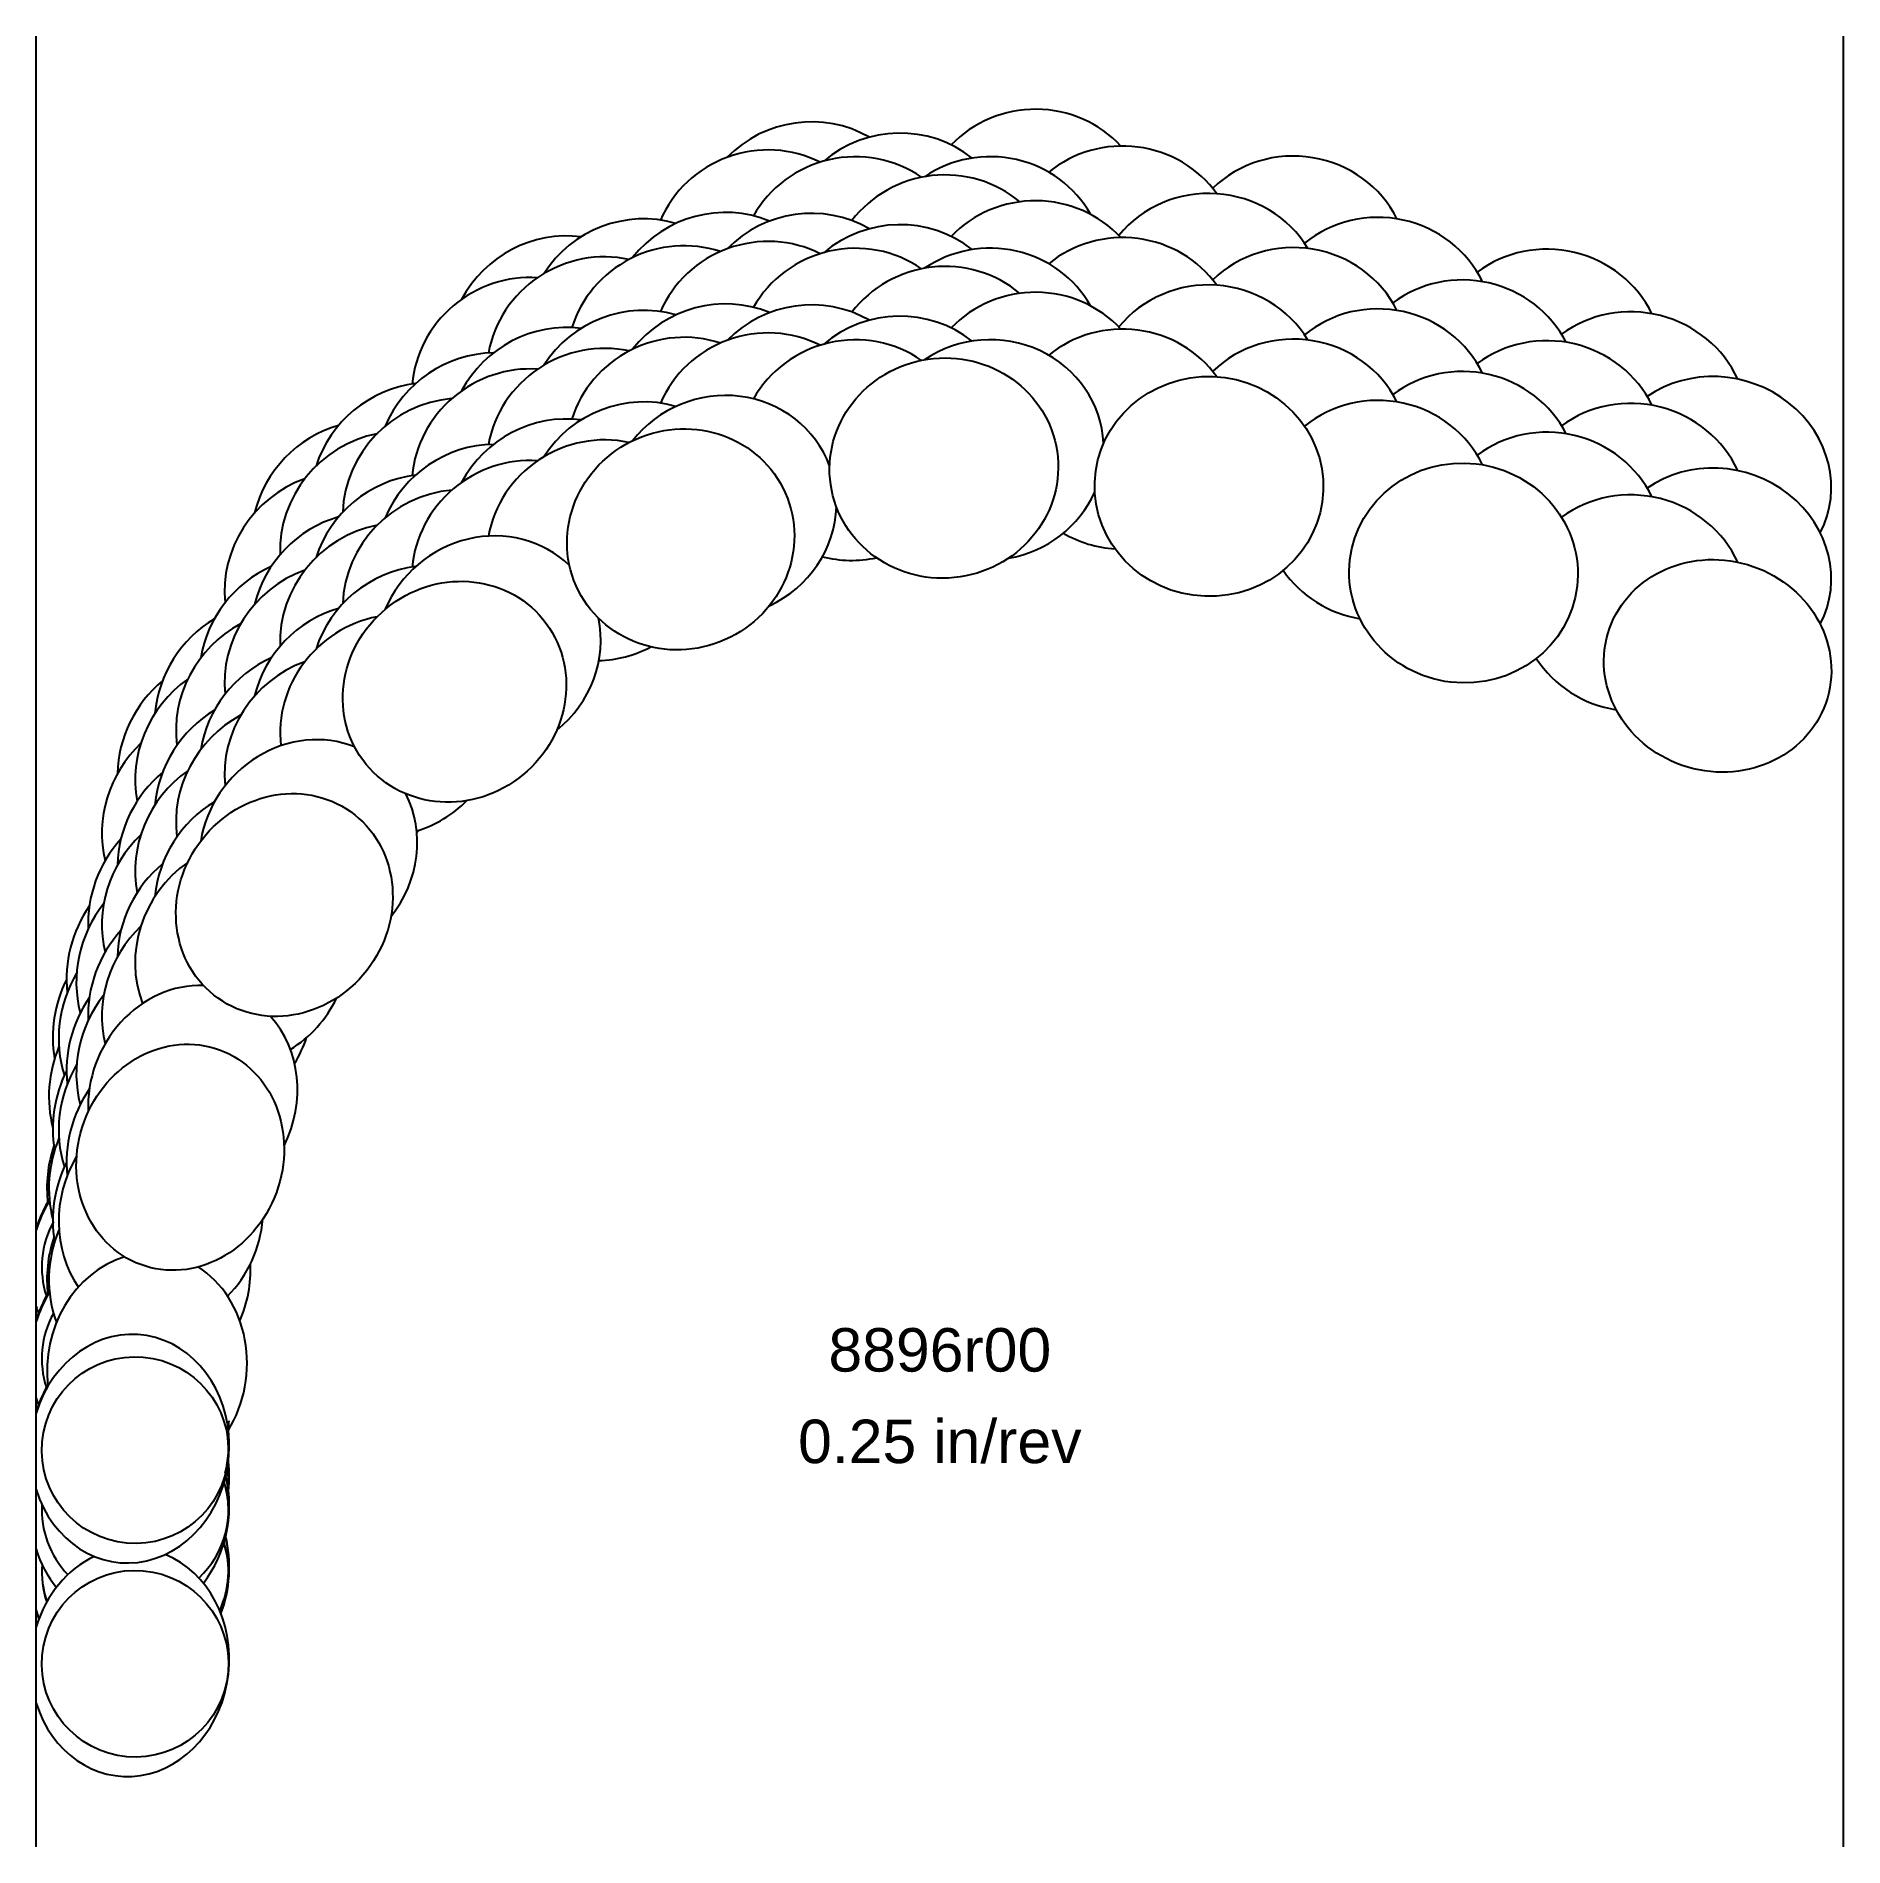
# Model space of a CAD drawing. Header units: inches. Extents: x -4.94 to 0, y -3.93 to 1.02.
import ezdxf
from ezdxf.enums import TextEntityAlignment as Align

# ---------------------------------------------------------------- set-up
doc = ezdxf.new("R2010")
doc.units = ezdxf.units.IN
doc.header["$MEASUREMENT"] = 0
for name, color, linetype, true_color in [('Blade_1', 30, 'Continuous', 0xff7f00), ('Blade_2', 7, 'Continuous', 0xcccc00), ('Blade_3', 7, 'Continuous', 0x00cc00), ('Blade_4', 7, 'Continuous', 0x00cccc), ('Blade_5', 7, 'Continuous', 0x0066cc), ('Blade_6', 190, 'Continuous', 0x7f00ff)]:
    doc.layers.add(name, color=color, linetype=linetype, true_color=true_color)
doc.layers.add('Gage_Line', color=7, linetype='Continuous')
doc.styles.get("Standard").update_dxf_attribs({"font": 'arial.ttf'})

msp = doc.modelspace()

# ---------------------------------------------------------------- linework, layer by layer
at = {"layer": 'Blade_1'}
for centre, major_axis, ratio, start_param, end_param in [((-2.457733, 0.336497), (0.309105, 0.045939), 0.96160671, 6.98623097, 8.64604977), ((-1.733417, 0.28638), (0.312267, -0.012078), 0.96120259, 6.84607971, 8.79923337), ((-3.176768, 0.141824), (0.285623, 0.12679), 0.95923125, 7.09483163, 8.72821841), ((-2.457733, 0.086497), (0.309105, 0.045939), 0.96160671, 6.98623097, 8.64604977), ((-1.037973, 0.049882), (0.31038, -0.03634), 0.96082962, 6.85289004, 8.63253268), ((-1.733417, 0.03638), (0.312267, -0.012078), 0.96120259, 6.84607971, 8.79923337), ((-3.176768, -0.108176), (0.285623, 0.12679), 0.95923125, 7.09483163, 8.72821841), ((-1.037973, -0.200118), (0.31038, -0.03634), 0.96082962, 6.85289004, 8.63253268), ((-0.343775, -0.203804), (0.299866, -0.087959), 0.92267298, 6.10193976, 8.78591141), ((-3.794689, -0.274426), (0.241499, 0.198329), 0.94124294, 7.22009114, 8.73917334), ((-0.343775, -0.453804), (0.299866, -0.087959), 0.92267298, 6.10193976, 8.78591141), ((-3.794689, -0.524426), (0.241499, 0.198329), 0.94124294, 7.22009114, 8.73917334), ((-4.25959, -0.856883), (0.180725, 0.254941), 0.91997223, 7.35461133, 8.64261466), ((-4.25959, -1.106883), (0.180725, 0.254941), 0.91997223, 7.35461133, 8.64261466), ((-4.544036, -1.545923), (0.107675, 0.293364), 0.89549218, 7.50053095, 8.52065902), ((-4.544036, -1.795923), (0.107675, 0.293364), 0.89549218, 7.50053095, 8.52065902), ((-4.681598, -2.341982), (0.027411, 0.311295), 0.86786236, 1.04264787, 1.33079135), ((-4.667254, -2.345947), (0.022225, 0.25403), 1, 1.15234426, 1.97319436), ((-4.681598, -2.591982), (0.027411, 0.311295), 0.86786236, 7.32583318, 7.61397665), ((-4.681598, -2.341982), (0.027411, 0.311295), 0.86786236, 2.01303567, 2.07670809), ((-4.667254, -2.595947), (0.022225, 0.25403), 1, 7.43552957, 8.25637967), ((-4.681598, -2.841982), (0.027411, 0.311295), 0.86786236, 2.01303567, 7.61397665), ((-4.681598, -2.591982), (0.027411, 0.311295), 0.86786236, 8.29622097, 8.3598934)]:
    msp.add_ellipse(centre, major_axis=major_axis, ratio=ratio, start_param=start_param, end_param=end_param, dxfattribs=at)
for centre, major_axis, ratio in [((-2.457733, -0.163503), (0.309105, 0.045939), 0.96160671), ((-1.733417, -0.21362), (0.312267, -0.012078), 0.96120259), ((-3.176768, -0.358176), (0.285623, 0.12679), 0.95923125), ((-1.037973, -0.450118), (0.31038, -0.03634), 0.96082962), ((-0.343775, -0.703804), (0.299866, -0.087959), 0.92267298), ((-3.794689, -0.774426), (0.241499, 0.198329), 0.94124294), ((-4.25959, -1.356883), (0.180725, 0.254941), 0.91997223), ((-4.544036, -2.045923), (0.107675, 0.293364), 0.89549218), ((-4.667254, -2.845947), (0.022225, 0.25403), 1)]:
    msp.add_ellipse(centre, major_axis=major_axis, ratio=ratio, dxfattribs=at)
at = {"layer": 'Blade_2'}
for centre, major_axis, ratio, start_param, end_param in [((-2.333174, 0.386509), (0.310866, 0.031915), 0.96152554, 6.67398617, 8.36142312), ((-3.062169, 0.232684), (0.291092, 0.113673), 0.96190502, 7.06946809, 8.40666541), ((-2.333174, 0.136509), (0.310866, 0.031915), 0.96152554, 6.67398617, 8.36142312), ((-3.062169, -0.017316), (0.291092, 0.113673), 0.96190502, 7.06946809, 8.40666541), ((-2.333174, -0.113491), (0.310866, 0.031915), 0.96152554, 6.23592033, 8.36142312), ((-3.701334, -0.150284), (0.250117, 0.187345), 0.94447088, 7.19574289, 8.41257526), ((-3.062169, -0.267316), (0.291092, 0.113673), 0.96190502, 6.27138532, 8.40666541), ((-3.701334, -0.400284), (0.250117, 0.187345), 0.94447088, 7.19574289, 8.41257526), ((-2.333174, -0.113491), (0.310866, 0.031915), 0.96152554, 4.78204338, 5.78464532), ((-3.062169, -0.267316), (0.291092, 0.113673), 0.96190502, 4.77648664, 5.89203191), ((-3.701334, -0.650284), (0.250117, 0.187345), 0.94447088, 6.43329203, 8.41257526), ((-4.194138, -0.709157), (0.191834, 0.24669), 0.92374222, 7.32892705, 8.38787431), ((-3.701334, -0.650284), (0.250117, 0.187345), 0.94447088, 4.74887419, 5.87080002), ((-4.194138, -0.959157), (0.191834, 0.24669), 0.92374222, 7.32892705, 8.38787431), ((-4.194138, -1.209157), (0.191834, 0.24669), 0.92374222, 6.54467118, 8.38787431), ((-4.194138, -1.209157), (0.191834, 0.24669), 0.92374222, 4.70042954, 5.87387765), ((-4.50974, -1.384393), (0.120495, 0.288335), 0.89979188, 7.47464736, 8.33722577), ((-4.50974, -1.634393), (0.120495, 0.288335), 0.89979188, 7.47464736, 8.33722577), ((-4.50974, -1.884393), (0.120495, 0.288335), 0.89979188, 6.61657733, 8.33722577), ((-4.50974, -1.884393), (0.120495, 0.288335), 0.89979188, 4.63598345, 5.88407783), ((-4.634715, -2.119279), (0.041061, 0.309791), 0.87269612, 7.62739252, 8.13937925), ((-4.634715, -2.369279), (0.041061, 0.309791), 0.87269612, 7.62739252, 8.13937925), ((-4.634715, -2.619279), (0.041061, 0.309791), 0.87269612, 6.65939818, 8.13937925), ((-4.634715, -2.619279), (0.041061, 0.309791), 0.87269612, 4.24061052, 5.89858958), ((-4.681598, -2.925319), (0.027411, 0.311295), 0.86786236, 4.68409644, 4.97454404), ((-4.667254, -2.929467), (0.022225, 0.25403), 1, 4.71495696, 4.9432779), ((-4.667254, -3.179467), (0.022225, 0.25403), 1, 4.36827782, 5.1155521), ((-4.681598, -3.175319), (0.027411, 0.311295), 0.86786236, 4.40143939, 5.08841083), ((-4.681598, -3.425319), (0.027411, 0.311295), 0.86786236, 2.01303567, 6.02040041), ((-4.681598, -3.425319), (0.027411, 0.311295), 0.86786236, 0.46501926, 1.33079135), ((-4.667254, -3.179467), (0.022225, 0.25403), 1, 1.57803861, 1.98350499), ((-4.681598, -3.175319), (0.027411, 0.311295), 0.86786236, 2.01303567, 2.08398028)]:
    msp.add_ellipse(centre, major_axis=major_axis, ratio=ratio, start_param=start_param, end_param=end_param, dxfattribs=at)
msp.add_ellipse((-4.667254, -3.429467), major_axis=(0.022225, 0.25403), ratio=1, dxfattribs=at)
at = {"layer": 'Blade_3'}
for centre, major_axis, ratio, start_param, end_param in [((-2.704258, 0.385596), (0.303714, 0.073582), 0.9617446, 6.98748011, 8.69464195), ((-1.969365, 0.415638), (0.312486, 0.002994), 0.96133329, 6.87614682, 8.54712928), ((-1.269746, 0.220949), (0.311304, -0.027318), 0.96100587, 6.80258431, 8.6442542), ((-2.704258, 0.135596), (0.303714, 0.073582), 0.9617446, 6.98748011, 8.69464195), ((-1.969365, 0.165638), (0.312486, 0.002994), 0.96133329, 6.87614682, 8.54712928), ((-3.397137, 0.111999), (0.273004, 0.152069), 0.95360436, 7.10669218, 8.76728387), ((-1.269746, -0.029051), (0.311304, -0.027318), 0.96100587, 6.80258431, 8.6442542), ((-0.574895, -0.032412), (0.306366, -0.061611), 0.94388754, 6.88115926, 8.71838529), ((-2.704258, -0.114404), (0.303714, 0.073582), 0.9617446, 6.98748011, 8.69464195), ((-1.969365, -0.084362), (0.312486, 0.002994), 0.96133329, 6.87614682, 8.54712928), ((-3.397137, -0.138001), (0.273004, 0.152069), 0.95360436, 7.10669218, 8.76728387), ((-1.269746, -0.279051), (0.311304, -0.027318), 0.96100587, 6.80258431, 8.6442542), ((-0.574895, -0.282412), (0.306366, -0.061611), 0.94388754, 6.88115926, 8.71838529), ((-3.968491, -0.366315), (0.222891, 0.219034), 0.93451383, 7.23577881, 8.72578216), ((-3.397137, -0.388001), (0.273004, 0.152069), 0.95360436, 7.10669218, 8.76728387), ((-0.574895, -0.532412), (0.306366, -0.061611), 0.94388754, 6.88115926, 8.71838529), ((-3.968491, -0.616315), (0.222891, 0.219034), 0.93451383, 7.23577881, 8.72578216), ((-1.969365, -0.084362), (0.312486, 0.002994), 0.96133329, 4.1582209, 4.63665895), ((-2.704258, -0.114404), (0.303714, 0.073582), 0.9617446, 4.20656705, 4.68489627), ((-1.269746, -0.279051), (0.311304, -0.027318), 0.96100587, 3.80873153, 4.63236104), ((-3.968491, -0.866315), (0.222891, 0.219034), 0.93451383, 7.23577881, 8.79920769), ((-3.397137, -0.388001), (0.273004, 0.152069), 0.95360436, 4.21429255, 4.68948248), ((-0.574895, -0.532412), (0.306366, -0.061611), 0.94388754, 3.8883973, 4.75224578), ((-4.375209, -0.990757), (0.157501, 0.269907), 0.91216514, 7.38412705, 8.61732347), ((-4.375209, -1.240757), (0.157501, 0.269907), 0.91216514, 7.38412705, 8.61732347), ((-3.968491, -0.866315), (0.222891, 0.219034), 0.93451383, 4.20514225, 4.72544361), ((-4.375209, -1.490757), (0.157501, 0.269907), 0.91216514, 7.38412705, 8.80091133), ((-4.596464, -1.702611), (0.081457, 0.301697), 0.88663214, 7.54811753, 8.48520745), ((-4.375209, -1.490757), (0.157501, 0.269907), 0.91216514, 4.17972165, 4.79741527), ((-4.596464, -1.952611), (0.081457, 0.301697), 0.88663214, 7.54811753, 8.48520745), ((-4.596464, -2.202611), (0.081457, 0.301697), 0.88663214, 7.54811753, 8.77959697), ((-4.596464, -2.202611), (0.081457, 0.301697), 0.88663214, 4.14560093, 4.90686751), ((-4.681598, -2.755178), (0.027411, 0.311295), 0.86786236, 4.68072898, 4.7531234), ((-4.681598, -3.005178), (0.027411, 0.311295), 0.86786236, 4.07515074, 5.07802262), ((-4.667254, -3.009216), (0.022225, 0.25403), 1, 3.98121889, 5.10305611), ((-4.667254, -3.009216), (0.022225, 0.25403), 1, 7.88299303, 8.70798981), ((-4.681598, -3.005178), (0.027411, 0.311295), 0.86786236, 8.29622097, 8.69345423)]:
    msp.add_ellipse(centre, major_axis=major_axis, ratio=ratio, start_param=start_param, end_param=end_param, dxfattribs=at)
at = {"layer": 'Blade_4'}
for centre, major_axis, ratio, start_param, end_param in [((-2.581494, 0.450351), (0.306718, 0.059836), 0.96167936, 6.96812207, 8.38269259), ((-3.288557, 0.215616), (0.279588, 0.139594), 0.95646424, 7.08456113, 8.41601347), ((-2.581494, 0.200351), (0.306718, 0.059836), 0.96167936, 6.96812207, 8.38269259), ((-3.288557, -0.034384), (0.279588, 0.139594), 0.95646424, 7.08456113, 8.41601347), ((-2.581494, -0.049649), (0.306718, 0.059836), 0.96167936, 6.96812207, 8.38269259), ((-3.883841, -0.232414), (0.232418, 0.208898), 0.9379238, 7.20985766, 8.41126507), ((-3.288557, -0.284384), (0.279588, 0.139594), 0.95646424, 7.08456113, 8.41601347), ((-3.883841, -0.482414), (0.232418, 0.208898), 0.9379238, 7.20985766, 8.41126507), ((-3.883841, -0.732414), (0.232418, 0.208898), 0.9379238, 7.20985766, 8.41126507), ((-4.319947, -0.836767), (0.169273, 0.262684), 0.9161131, 7.35608466, 8.37606834), ((-4.319947, -1.086767), (0.169273, 0.262684), 0.9161131, 7.35608466, 8.37606834), ((-4.319947, -1.336767), (0.169273, 0.262684), 0.9161131, 7.35608466, 8.37606834), ((-4.572943, -1.537906), (0.094654, 0.29782), 0.89110548, 7.51885844, 8.31781915), ((-4.572943, -1.787906), (0.094654, 0.29782), 0.89110548, 7.51885844, 8.31781915), ((-4.572943, -2.037906), (0.094654, 0.29782), 0.89110548, 7.51885844, 8.31781915), ((-4.681598, -2.337816), (0.027411, 0.311295), 0.86786236, 7.357543, 7.61397665), ((-4.681598, -2.587816), (0.027411, 0.311295), 0.86786236, 7.357543, 7.61397665), ((-4.681598, -2.837816), (0.027411, 0.311295), 0.86786236, 7.357543, 7.61397665), ((-4.667254, -2.841817), (0.022225, 0.25403), 1, 4.53309076, 4.97375156), ((-4.681598, -2.837816), (0.027411, 0.311295), 0.86786236, 4.54206867, 4.93810196)]:
    msp.add_ellipse(centre, major_axis=major_axis, ratio=ratio, start_param=start_param, end_param=end_param, dxfattribs=at)
at = {"layer": 'Blade_5'}
for centre, major_axis, ratio, start_param, end_param in [((-2.208416, 0.516152), (0.311993, 0.017787), 0.96143443, 6.95163084, 8.62259459), ((-2.944895, 0.403696), (0.29589, 0.100524), 0.96185668, 7.03828546, 8.71127595), ((-1.501428, 0.388388), (0.311899, -0.019374), 0.96112131, 6.790722, 8.70312317), ((-2.208416, 0.266152), (0.311993, 0.017787), 0.96143443, 6.95163084, 8.62259459), ((-2.944895, 0.153696), (0.29589, 0.100524), 0.96185668, 7.03828546, 8.71127595), ((-1.501428, 0.138388), (0.311899, -0.019374), 0.96112131, 6.790722, 8.70312317), ((-0.80634, 0.135499), (0.309147, -0.045655), 0.95555196, 6.8588054, 8.66616369), ((-3.603774, 0.055885), (0.258251, 0.175962), 0.94760733, 7.16267727, 8.76745529), ((-2.208416, 0.016152), (0.311993, 0.017787), 0.96143443, 6.95163084, 8.62259459), ((-2.944895, -0.096304), (0.29589, 0.100524), 0.96185668, 7.03828546, 8.71127595), ((-1.501428, -0.111612), (0.311899, -0.019374), 0.96112131, 6.790722, 8.70312317), ((-0.80634, -0.114501), (0.309147, -0.045655), 0.95555196, 6.8588054, 8.66616369), ((-3.603774, -0.194115), (0.258251, 0.175962), 0.94760733, 7.16267727, 8.76745529), ((-0.80634, -0.364501), (0.309147, -0.045655), 0.95555196, 6.8588054, 8.66616369), ((-3.603774, -0.444115), (0.258251, 0.175962), 0.94760733, 7.16267727, 8.76745529), ((-4.123688, -0.477897), (0.202579, 0.237946), 0.92742273, 7.29660939, 8.70000942), ((-4.123688, -0.727897), (0.202579, 0.237946), 0.92742273, 7.29660939, 8.70000942), ((-4.123688, -0.977897), (0.202579, 0.237946), 0.92742273, 7.29660939, 8.70000942), ((-4.470154, -1.137836), (0.133088, 0.282743), 0.90400418, 7.44453211, 8.58222823), ((-4.470154, -1.387836), (0.133088, 0.282743), 0.90400418, 7.44453211, 8.58222823), ((-4.123688, -0.977897), (0.202579, 0.237946), 0.92742273, 4.74031834, 4.7642241), ((-4.470154, -1.637836), (0.133088, 0.282743), 0.90400418, 7.44453211, 8.58222823), ((-4.470154, -1.637836), (0.133088, 0.282743), 0.90400418, 4.59664606, 4.84662683), ((-4.627348, -1.866506), (0.054635, 0.307687), 0.87742708, 7.60347949, 8.33322534), ((-4.627348, -2.116506), (0.054635, 0.307687), 0.87742708, 7.60347949, 8.33322534), ((-4.627348, -2.366506), (0.054635, 0.307687), 0.87742708, 7.60347949, 8.44137701), ((-4.627348, -2.366506), (0.054635, 0.307687), 0.87742708, 4.44886647, 4.96185268), ((-4.681598, -2.921846), (0.027411, 0.311295), 0.86786236, 4.67848365, 4.9698917), ((-4.667254, -2.925958), (0.022225, 0.25403), 1, 4.70662098, 4.93581817), ((-4.667254, -3.175958), (0.022225, 0.25403), 1, 4.3611169, 5.11002237), ((-4.681598, -3.171846), (0.027411, 0.311295), 0.86786236, 4.39535921, 5.08378978), ((-4.667254, -3.175958), (0.022225, 0.25403), 1, 1.58756769, 1.99254803), ((-4.681598, -3.171846), (0.027411, 0.311295), 0.86786236, 2.01303567, 2.09006046)]:
    msp.add_ellipse(centre, major_axis=major_axis, ratio=ratio, start_param=start_param, end_param=end_param, dxfattribs=at)
at = {"layer": 'Blade_6'}
for centre, major_axis, ratio, start_param, end_param in [((-2.825525, 0.480726), (0.300101, 0.087153), 0.96180343, 7.0261889, 8.38562439), ((-2.825525, 0.230726), (0.300101, 0.087153), 0.96180343, 7.0261889, 8.38562439), ((-3.502309, 0.169268), (0.265886, 0.164197), 0.95065194, 7.1483067, 8.40974761), ((-2.825525, -0.019274), (0.300101, 0.087153), 0.96180343, 7.0261889, 8.38562439), ((-3.502309, -0.080732), (0.265886, 0.164197), 0.95065194, 7.1483067, 8.40974761), ((-4.048439, -0.337628), (0.212938, 0.228722), 0.93101337, 7.27872274, 8.3960617), ((-3.502309, -0.330732), (0.265886, 0.164197), 0.95065194, 7.1483067, 8.40974761), ((-4.048439, -0.587628), (0.212938, 0.228722), 0.93101337, 7.27872274, 8.3960617), ((-4.048439, -0.837628), (0.212938, 0.228722), 0.93101337, 7.27872274, 8.3960617), ((-4.425278, -0.980565), (0.145432, 0.276597), 0.90812872, 7.4221783, 8.35425284), ((-4.425278, -1.230565), (0.145432, 0.276597), 0.90812872, 7.4221783, 8.35425284), ((-4.425278, -1.480565), (0.145432, 0.276597), 0.90812872, 7.4221783, 8.35425284), ((-4.614598, -1.701529), (0.068109, 0.304988), 0.88207253, 7.57672144, 8.29156608), ((-4.614598, -1.951529), (0.068109, 0.304988), 0.88207253, 7.57672144, 8.29156608), ((-4.614598, -2.201529), (0.068109, 0.304988), 0.88207253, 7.57672144, 8.29156608), ((-4.681598, -2.755873), (0.027411, 0.311295), 0.86786235, 4.68185222, 4.75553485), ((-4.681598, -3.005873), (0.027411, 0.311295), 0.86786235, 4.54437772, 5.08609953), ((-4.667254, -3.009948), (0.022225, 0.25403), 1, 4.53599188, 5.11267894)]:
    msp.add_ellipse(centre, major_axis=major_axis, ratio=ratio, start_param=start_param, end_param=end_param, dxfattribs=at)
at = {"layer": 'Gage_Line'}
for p, q in [((-4.9375, -3.929467), (-4.9375, 1.016152)), ((0, -3.929467), (0, 1.016152))]:
    msp.add_line(p, q, dxfattribs=at)

# ---------------------------------------------------------------- texts
for s, p in [('8896r00', (-2.46875, -2.5721)), ('0.25 in/rev', (-2.46875, -2.8221))]:
    msp.add_text(s, height=0.11875).set_placement(p, align=Align.MIDDLE_CENTER)

doc.saveas('drawing.dxf')
